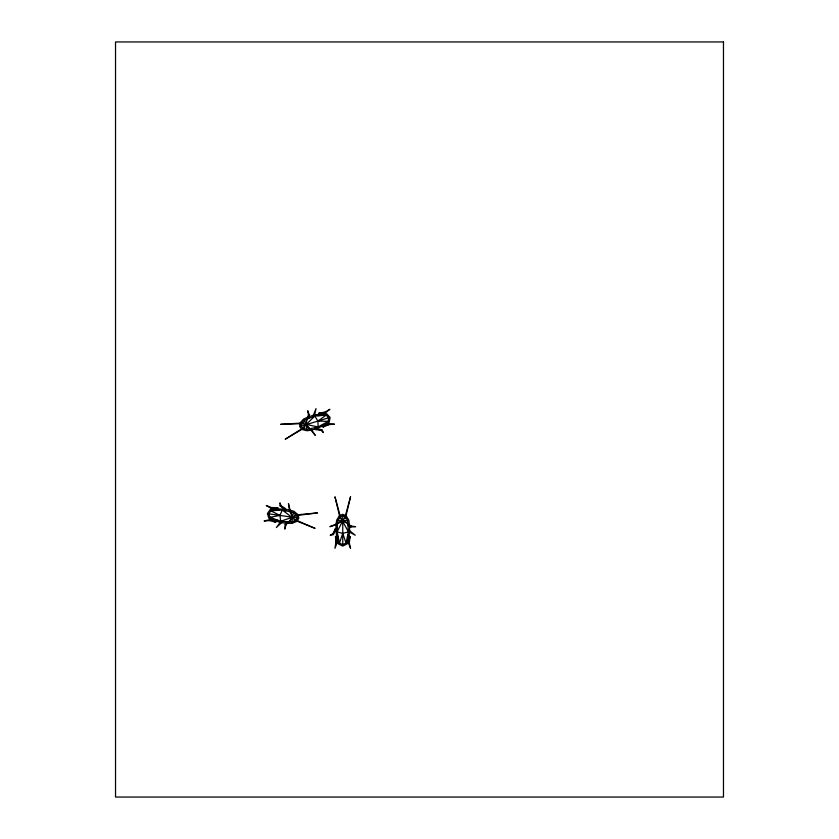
<?xml version="1.0" encoding="UTF-8"?>
<svg xmlns="http://www.w3.org/2000/svg" width="839" height="839" viewBox="0 0 839 839"><rect width="100%" height="100%" fill="white"/><g stroke="black" fill="none" stroke-linecap="round" stroke-linejoin="round"><path stroke-width="1.26" d="M335.904 528.675L336.061 524.826M336.093 524.113L336.628 520.232L339.281 515.87L342.752 514.297L346.234 515.87L348.877 520.232L349.454 524.931M337.393 523.903L337.058 531.895L339.47 543.043L342.752 544.658L346.035 543.043L348.458 531.895L347.587 520.6L345.343 516.887L342.752 515.712L340.173 516.887L337.918 520.6L337.393 523.903L342.752 520.778L345.343 516.887M335.904 529.829L333.314 534.621L330.241 535.24L333.073 533.635L335.904 529.829L337.152 529.797L337.226 528.224L335.16 528.927L335.904 529.829L336.607 535.88M271.364 508.465L271.427 507.564L266.299 505.539L271.364 508.465L276.88 508.853L277.751 507.731L279.03 510.248M349.307 542.969L348.363 542.885L350.052 536.698L348.814 537.39L348.363 542.885L350.545 548.297L349.307 542.969L350.052 536.698L347.766 535.083M319.827 415.651L319.974 414.109L318.946 413.134L318.075 415.798M291.951 522.047L293.325 512.472L282.271 510.007L270.882 510.815L268.816 513.835L269.948 517.306L280.646 521.292L291.951 522.047L295.947 520.348L297.467 517.957L296.681 515.24L293.325 512.472M306.508 419.51L305.857 424.765L307.095 429.442L318.149 426.967L328.112 421.388L328.699 417.78L326.193 415.116L314.814 416.071L304.263 420.192L301.379 423.433L301.012 426.243L302.889 428.372L307.095 429.442M280.1 505.917L281.107 505.823L284.484 509.158L284.327 510.406L285.879 510.699L285.48 508.56L281.107 505.823L279.932 502.792L280.1 505.917L284.484 509.158L285.48 508.56M314.436 416.196L316.02 408.593L312.748 416.794M348.594 537.306L347.157 543.924L342.752 546.095L338.348 543.924L336.911 537.296M348.909 535.89L349.706 532.188M320.98 425.373L323.214 427.103L323.518 425.719L322.522 424.513M269.55 520.558L275.653 522.183L269.77 519.635L264.107 521.019L269.55 520.558L269.77 519.635L275.14 520.872L275.653 522.183L277.583 520.149M307.273 418.724L305.857 424.765L302.889 428.372M308.584 418.262L309.402 415.2L307.735 410.732L308.448 415.022L307.473 418.651L309.402 415.2L308.448 415.022M285.963 524.952L285.176 524.385L288.396 522.078L285.963 524.952L284.788 529.126L285.176 524.385L287.221 521.963M339.47 543.043L342.752 533.384L348.458 531.895L340.173 516.887M337.75 535.062L335.443 536.687L336.68 537.39L337.079 542.906L334.918 548.339L336.68 537.39L338.127 536.792M335.16 528.927L333.073 533.635L333.314 534.621M351.31 526.105L348.133 524.102L350.859 526.965L355.621 526.672L351.31 526.105L350.859 526.965L348.175 525.287M275.14 520.872L275.937 519.54M289.633 521.711L292.454 517.233L296.681 515.24M316.513 428.677L321.851 429.746L323.34 432.505L320.98 430.271L316.513 428.677L316.125 427.481L314.594 427.88L315.863 429.641L316.513 428.677L322.092 426.233M281.044 521.334L276.367 527.542L282.827 521.512M288.595 522.099L292.454 517.233L291.007 512.147M326.193 415.116L317.908 421.084L318.149 426.967L301.379 423.433M321.851 429.746L320.98 430.271L315.863 429.641M325.165 412.012L325.364 412.935L318.946 413.134L325.165 412.012L329.905 409.275L325.364 412.935L319.974 414.109M323.361 425.53L329.276 422.216L330.073 417.361L326.696 413.784L319.953 414.351M337.918 522.938L342.752 520.778L347.587 520.6M323.214 427.103L328.993 424.565L334.499 424.209L328.678 423.726L323.518 425.719L328.993 424.565L328.678 423.726M307.871 417.14L303.55 419.07L300.152 422.877L299.659 426.663L302.187 429.526L307.126 430.774L310.986 430.166M308.983 416.752L313.377 415.211M301.012 426.243L328.699 417.78M311.678 429.977L315.412 429.012M269.948 517.306L279.974 515.44L282.271 510.007L295.947 520.348M314.73 414.781L318.505 414.466M276.943 509.095L270.179 509.577L267.389 513.625L268.92 518.292L275.265 520.662M278.391 508.99L284.484 509.158M337.079 542.906L336.187 542.969L335.443 536.687M277.751 507.731L271.427 507.564L276.88 508.853L277.269 510.364M328.112 421.388L317.908 421.084L314.814 416.071L305.857 424.765L309.329 428.76M337.918 520.6L342.752 520.778L347.587 522.938M281.579 522.687L286.214 523.158M287.389 523.274L292.119 523.379L296.817 521.376L298.873 518.156L297.803 514.496L293.87 511.255L290.105 510.164M268.816 513.835L297.467 517.957M285.617 509.325L289.403 510.039M276.618 521.166L280.174 522.487M347.388 536.803L348.814 537.39M270.882 510.815L279.974 515.44L280.646 521.292L292.454 517.233L290.126 511.475M348.437 531.486L355.243 535.23L348.363 529.703M348.122 523.903L342.752 520.778L337.058 531.895L342.752 533.384L346.035 543.043M310.409 428.981L305.857 424.765L304.263 420.192M349.506 526.116L349.695 530.772M342.752 515.712L342.752 544.658M350.545 496.803L345.259 518.806L344.682 518.313L350.545 496.803M337.645 523.473L337.404 524.417L329.874 526.682L337.645 523.473M303.236 422.95L302.931 423.643L280.646 424.324L303.236 422.95M294.625 519.498L294.049 519.991L315.076 528.371L294.625 519.498M340.823 518.313L340.256 518.806L334.96 496.803L340.823 518.313M304.064 427.334L285.208 439.227L304.704 427.733L304.064 427.334M317.299 512.944L295.171 515.681L294.762 515.041L317.299 512.944M310.902 428.823L309.927 428.865L315.275 435.357L310.902 428.823M723.47 41.95L115.53 41.95L115.53 797.05L723.47 797.05L723.47 41.95M290.525 511.79L289.612 511.412L288.448 503.641L290.525 511.79"/></g></svg>
